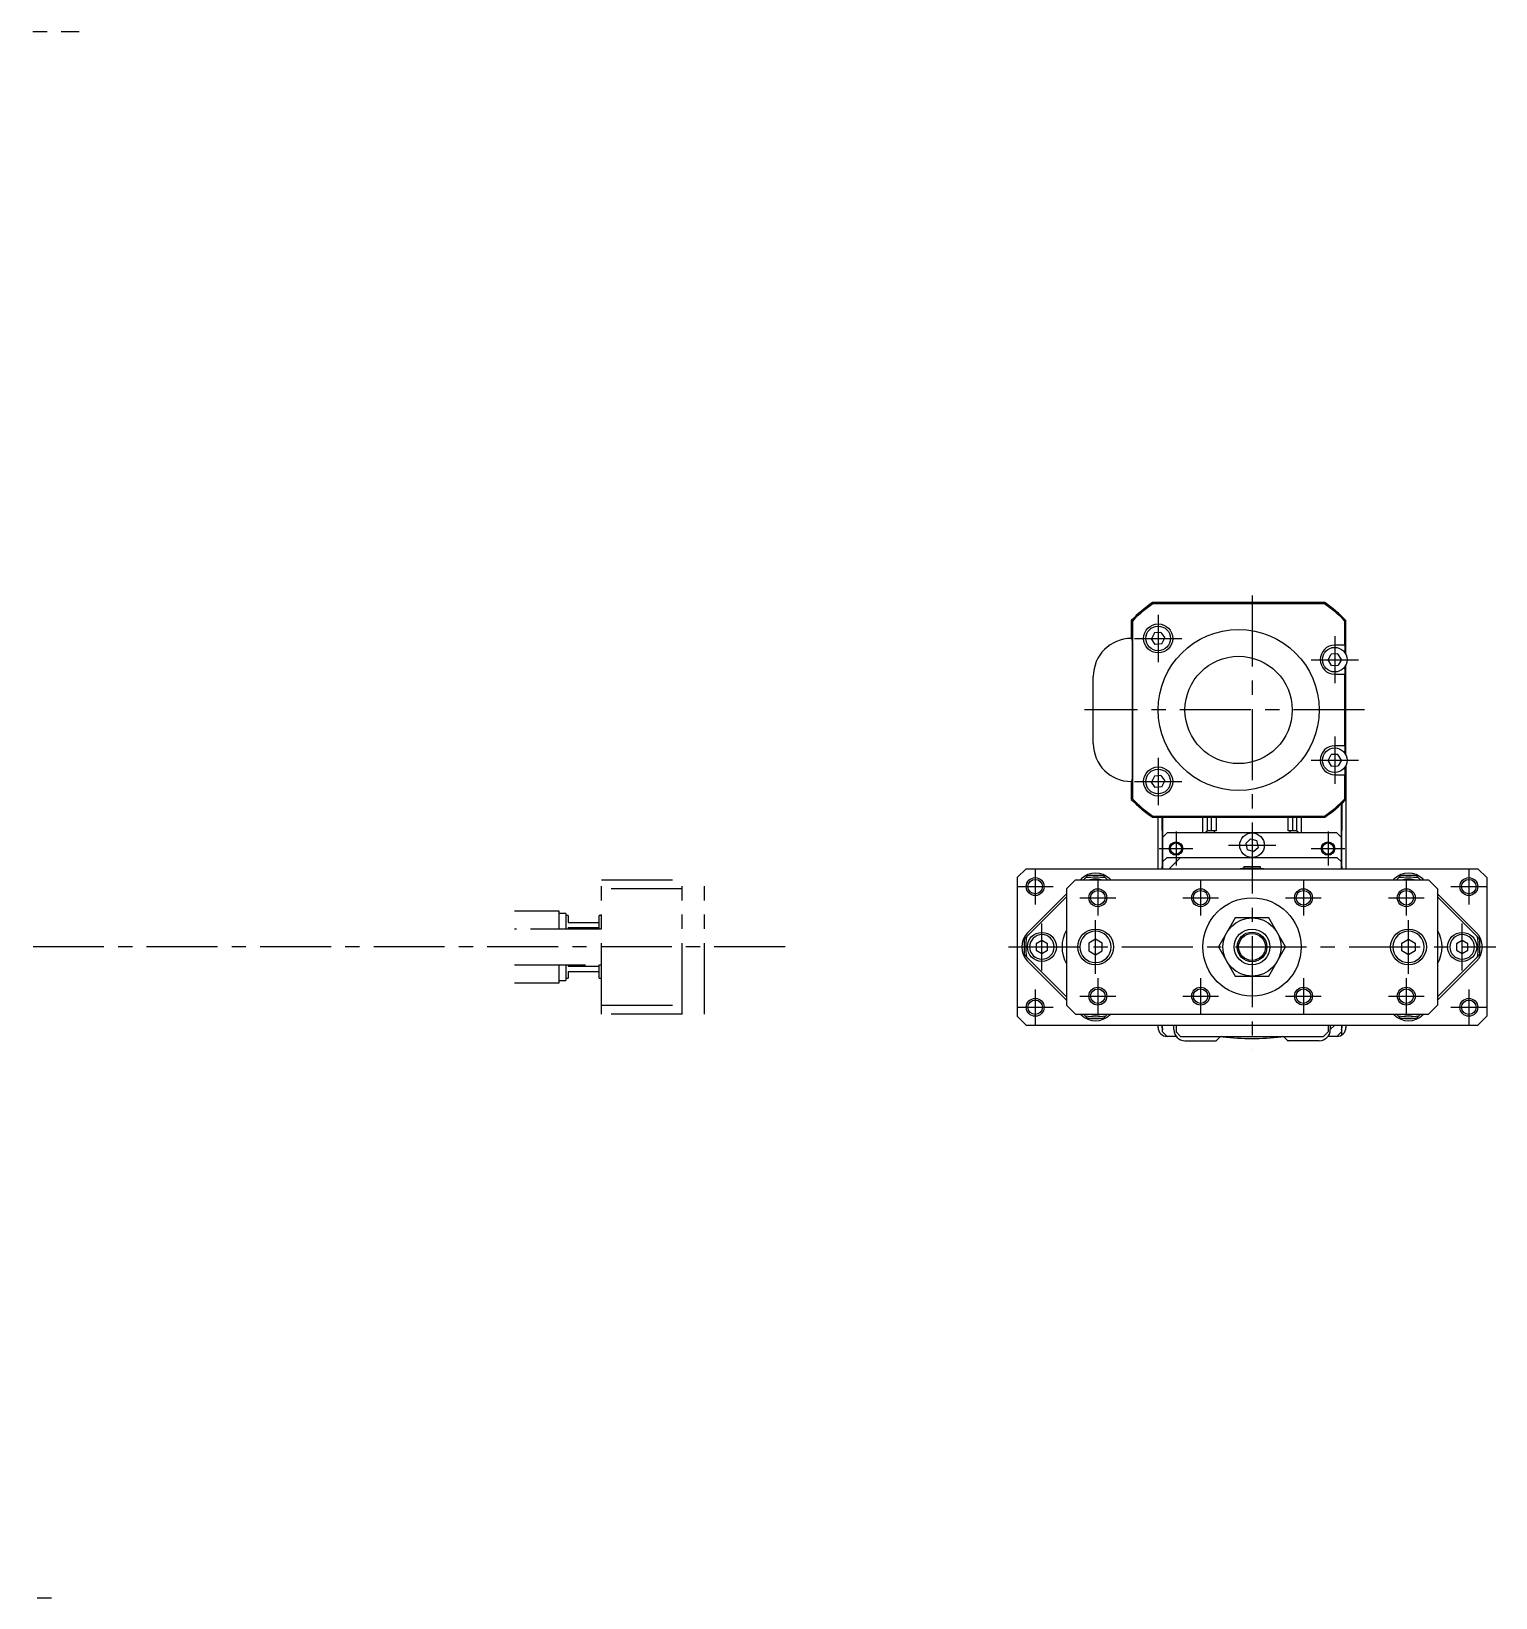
# Model space of a CAD drawing. Extents: x 0 to 976, y -8 to 455.
# Drawn here: x 648.5 to 976.1, y 52.5 to 402.8 of the extents above; entities that cross this region are included whole.
import ezdxf

# ---------------------------------------------------------------- set-up
doc = ezdxf.new("R2010")
doc.units = 0
doc.header["$LTSCALE"] = 0.5
doc.linetypes.add('CENTER', pattern=[50.8, 31.75, -6.35, 6.35, -6.35])
doc.linetypes.add('PHANTOM', pattern=[63.5, 31.75, -6.35, 6.35, -6.35, 6.35, -6.35])
for name, color, linetype in [('MSM_CENTER', 1, 'CENTER'), ('MSM_CONTINUOUS', 7, 'CONTINUOUS'), ('MSM_IMAGINARY', 6, 'PHANTOM'), ('MSM_NARROW', 5, 'CONTINUOUS')]:
    doc.layers.add(name, color=color, linetype=linetype)

msp = doc.modelspace()

# ---------------------------------------------------------------- linework, layer by layer
at = {"layer": 'MSM_CENTER'}
for p, q in [((299.63, 402.82), (659.21, 402.82)), ((921.58, 276.65), (921.58, 175.04)), ((900.58, 272.33), (900.58, 261.75)), ((895.29, 267.04), (905.87, 267.04)), ((940.08, 267.58), (940.08, 257)), ((934.79, 262.29), (945.37, 262.29)), ((946.74, 251.04), (884.11, 251.04)), ((940.08, 245.08), (940.08, 234.5)), ((900.58, 240.33), (900.58, 229.75)), ((934.79, 239.79), (945.37, 239.79)), ((895.29, 235.04), (905.87, 235.04)), ((904.58, 223.83), (904.58, 216.25)), ((916.29, 220.79), (926.87, 220.79)), ((938.58, 223.83), (938.58, 216.25)), ((900.79, 220.04), (908.37, 220.04)), ((934.79, 220.04), (942.37, 220.04)), ((873.08, 215.54), (873.08, 207.54)), ((970.08, 215.54), (970.08, 207.54)), ((869.08, 211.54), (877.08, 211.54)), ((887.08, 213.04), (887.08, 205.04)), ((910.08, 213.04), (910.08, 205.04)), ((933.08, 213.04), (933.08, 205.04)), ((956.08, 213.04), (956.08, 205.04)), ((966.08, 211.54), (974.08, 211.54)), ((883.08, 209.04), (891.08, 209.04)), ((906.08, 209.04), (914.08, 209.04)), ((929.08, 209.04), (937.08, 209.04)), ((952.08, 209.04), (960.08, 209.04)), ((874.58, 192.79), (874.58, 203.29)), ((886.58, 192.04), (886.58, 204.04)), ((956.58, 192.04), (956.58, 204.04)), ((968.58, 192.79), (968.58, 203.29)), ((817.18, 198.04), (299.06, 198.04)), ((867.08, 198.04), (976.08, 198.04)), ((887.08, 191.04), (887.08, 183.04)), ((910.08, 191.04), (910.08, 183.04)), ((933.08, 191.04), (933.08, 183.04)), ((956.08, 191.04), (956.08, 183.04)), ((873.08, 188.54), (873.08, 180.54)), ((883.08, 187.04), (891.08, 187.04)), ((906.08, 187.04), (914.08, 187.04)), ((929.08, 187.04), (937.08, 187.04)), ((952.08, 187.04), (960.08, 187.04)), ((970.08, 188.54), (970.08, 180.54)), ((869.08, 184.54), (877.08, 184.54)), ((966.08, 184.54), (974.08, 184.54)), ((300.58, 52.5), (655.12, 52.5))]:
    msp.add_line(p, q, dxfattribs=at)
at = {"layer": 'MSM_CONTINUOUS'}
for p, q in [((899.38, 274.78), (899.3, 275.04)), ((937.86, 275.04), (899.3, 275.04)), ((937.78, 274.78), (899.38, 274.78)), ((937.78, 274.78), (937.86, 275.04)), ((894.84, 270.94), (894.58, 271.04)), ((894.58, 271.04), (894.58, 267.04)), ((894.84, 270.94), (894.84, 231.15)), ((942.32, 270.94), (942.58, 271.04)), ((942.32, 265.54), (942.32, 270.94)), ((942.58, 263.44), (942.58, 271.04)), ((894.58, 267.04), (894.74, 267.04)), ((894.76, 266.54), (894.76, 235.54)), ((899.74, 268.26), (899.11, 266.92)), ((899.95, 265.7), (899.11, 266.92)), ((901.21, 268.38), (899.74, 268.26)), ((901.21, 268.38), (902.05, 267.16)), ((901.42, 265.83), (902.05, 267.16)), ((901.42, 265.83), (899.95, 265.7)), ((938.6, 262.25), (939.31, 263.55)), ((940.78, 263.59), (939.31, 263.55)), ((942.38, 265.54), (940.08, 265.54)), ((941.56, 262.33), (940.78, 263.59)), ((942.38, 263.8), (942.38, 265.54)), ((939.38, 260.99), (938.6, 262.25)), ((939.38, 260.99), (940.85, 261.03)), ((941.56, 262.33), (940.85, 261.03)), ((942.38, 259.04), (942.38, 260.78)), ((942.58, 240.94), (942.58, 261.15)), ((886.08, 243.54), (886.08, 258.54)), ((940.08, 259.04), (942.38, 259.04)), ((942.32, 243.04), (942.32, 259.04)), ((942.38, 243.04), (940.08, 243.04)), ((942.38, 241.3), (942.38, 243.04)), ((938.6, 239.75), (939.31, 241.05)), ((939.38, 238.49), (938.6, 239.75)), ((940.78, 241.09), (939.31, 241.05)), ((939.38, 238.49), (940.85, 238.53)), ((941.56, 239.83), (940.78, 241.09)), ((941.56, 239.83), (940.85, 238.53)), ((942.38, 236.54), (942.38, 238.28)), ((942.58, 238.65), (942.58, 215.54)), ((894.58, 235.04), (894.58, 231.04)), ((894.74, 235.04), (894.58, 235.04)), ((899.74, 236.26), (899.11, 234.92)), ((899.95, 233.7), (899.11, 234.92)), ((901.21, 236.38), (899.74, 236.26)), ((901.21, 236.38), (902.05, 235.16)), ((901.42, 233.83), (902.05, 235.16)), ((940.08, 236.54), (942.38, 236.54)), ((942.32, 231.15), (942.32, 236.54)), ((901.42, 233.83), (899.95, 233.7)), ((894.84, 231.15), (894.58, 231.04)), ((941.58, 215.54), (941.58, 230.04)), ((941.66, 230.12), (941.66, 224.08)), ((941.68, 215.54), (941.68, 230.14)), ((942.32, 231.15), (942.58, 231.04)), ((899.38, 227.3), (899.3, 227.04)), ((899.3, 227.04), (937.86, 227.04)), ((899.38, 227.3), (937.78, 227.3)), ((900.58, 215.54), (900.58, 227.04)), ((901.48, 227.04), (901.48, 215.54)), ((901.5, 224.08), (901.5, 227.04)), ((901.58, 227.04), (901.58, 215.54)), ((910.58, 223.54), (910.58, 227.04)), ((911.53, 227.04), (911.53, 224.04)), ((912.53, 224.04), (912.53, 227.04)), ((913.53, 227.04), (913.53, 224.04)), ((929.63, 224.04), (929.63, 227.04)), ((930.63, 227.04), (930.63, 224.04)), ((931.63, 224.04), (931.63, 227.04)), ((932.58, 227.04), (932.58, 223.54)), ((937.78, 227.3), (937.86, 227.04)), ((901.54, 224.04), (901.5, 224.08)), ((901.58, 224.08), (901.5, 224.08)), ((901.54, 216.04), (901.54, 224.04)), ((901.54, 224.04), (901.58, 224.04)), ((902.58, 223.54), (901.58, 222.54)), ((940.58, 223.54), (902.58, 223.54)), ((911.03, 223.54), (911.53, 224.04)), ((913.53, 224.04), (911.53, 224.04)), ((913.08, 224.04), (913.08, 223.54)), ((920.16, 221.21), (921.23, 222.23)), ((920.16, 221.21), (920.51, 219.77)), ((921.23, 222.23), (922.65, 221.81)), ((923, 220.38), (922.65, 221.81)), ((931.63, 224.04), (929.63, 224.04)), ((930.08, 223.54), (930.08, 224.04)), ((931.63, 224.04), (932.13, 223.54)), ((941.58, 222.54), (940.58, 223.54)), ((941.66, 224.08), (941.58, 224.08)), ((941.58, 224.04), (941.62, 224.04)), ((941.66, 224.08), (941.62, 224.04)), ((941.62, 224.04), (941.62, 216.04)), ((902.58, 218.04), (901.58, 217.04)), ((902.58, 218.04), (940.58, 218.04)), ((905.58, 218.04), (903.08, 215.54)), ((921.93, 219.36), (920.51, 219.77)), ((921.93, 219.36), (923, 220.38)), ((940.58, 218.04), (941.58, 217.04)), ((871.08, 215.54), (869.08, 213.54)), ((871.08, 215.54), (972.08, 215.54)), ((883.9, 213.04), (884.8, 213.94)), ((889.26, 213.04), (888.36, 213.94)), ((901.5, 216), (901.54, 216.04)), ((901.5, 215.54), (901.5, 216)), ((901.5, 216), (901.58, 216)), ((901.54, 216.04), (901.58, 216.04)), ((919.78, 215.64), (918.91, 215.54)), ((919.78, 216.04), (919.78, 215.64)), ((919.78, 216.04), (923.38, 216.04)), ((919.78, 215.64), (923.38, 215.64)), ((923.38, 216.04), (923.38, 215.64)), ((923.38, 215.64), (924.17, 215.55)), ((941.62, 216.04), (941.58, 216.04)), ((941.58, 216), (941.66, 216)), ((941.62, 216.04), (941.66, 216)), ((941.66, 216), (941.66, 215.54)), ((953.9, 213.04), (954.8, 213.94)), ((959.26, 213.04), (958.36, 213.94)), ((972.08, 215.54), (974.08, 213.54)), ((869.08, 213.54), (869.08, 182.54)), ((880.08, 211.04), (882.08, 213.04)), ((880.08, 211.04), (880.08, 185.04)), ((882.08, 213.04), (961.08, 213.04)), ((883.2, 213.04), (883.4, 213.24)), ((889.76, 213.24), (889.97, 213.04)), ((953.2, 213.04), (953.4, 213.24)), ((959.97, 213.04), (959.76, 213.24)), ((963.08, 211.04), (961.08, 213.04)), ((963.08, 211.04), (963.08, 185.04)), ((974.08, 213.54), (974.08, 182.54)), ((870.68, 199.82), (880.08, 209.22)), ((871.38, 201.22), (880.08, 209.93)), ((971.78, 201.22), (963.08, 209.93)), ((972.48, 199.82), (963.08, 209.22)), ((917.83, 204.54), (914.08, 198.04)), ((925.33, 204.54), (917.83, 204.54)), ((929.09, 198.04), (925.33, 204.54)), ((886.58, 199.77), (885.08, 198.91)), ((888.08, 198.91), (886.58, 199.77)), ((955.08, 198.91), (956.58, 199.77)), ((956.58, 199.77), (958.08, 198.91)), ((880.08, 186.86), (870.68, 196.27)), ((874.58, 199.49), (873.33, 198.76)), ((873.33, 198.76), (873.33, 197.32)), ((873.33, 197.32), (874.58, 196.6)), ((875.83, 198.76), (874.58, 199.48)), ((874.58, 196.6), (875.83, 197.32)), ((875.83, 197.32), (875.83, 198.76)), ((885.08, 198.91), (885.08, 197.18)), ((885.08, 197.18), (886.58, 196.31)), ((886.58, 196.31), (888.08, 197.18)), ((888.08, 197.18), (888.08, 198.91)), ((914.08, 198.04), (917.83, 191.54)), ((925.33, 191.54), (929.09, 198.04)), ((955.08, 197.18), (955.08, 198.91)), ((956.58, 196.31), (955.08, 197.18)), ((958.08, 197.18), (956.58, 196.31)), ((958.08, 198.91), (958.08, 197.18)), ((963.08, 186.86), (972.48, 196.27)), ((968.58, 199.49), (967.33, 198.76)), ((967.33, 198.76), (967.33, 197.32)), ((967.33, 197.32), (968.58, 196.6)), ((969.83, 198.76), (968.58, 199.48)), ((968.58, 196.6), (969.83, 197.32)), ((969.83, 197.32), (969.83, 198.76)), ((871.38, 194.86), (880.08, 186.16)), ((971.78, 194.86), (963.08, 186.16)), ((917.83, 191.54), (925.33, 191.54)), ((871.08, 180.54), (869.08, 182.54)), ((882.08, 183.04), (880.08, 185.04)), ((882.08, 183.04), (961.08, 183.04)), ((883.2, 183.04), (883.4, 182.84)), ((884.8, 182.14), (883.9, 183.04)), ((888.36, 182.14), (889.26, 183.04)), ((889.76, 182.84), (889.97, 183.04)), ((953.2, 183.04), (953.4, 182.84)), ((954.8, 182.14), (953.9, 183.04)), ((958.36, 182.14), (959.26, 183.04)), ((959.97, 183.04), (959.76, 182.84)), ((961.08, 183.04), (963.08, 185.04)), ((972.08, 180.54), (974.08, 182.54)), ((871.08, 180.54), (972.08, 180.54)), ((900.58, 180.04), (900.58, 180.54)), ((901.48, 180.54), (901.48, 179.94)), ((901.5, 179.96), (901.5, 180.54)), ((901.58, 179.04), (901.58, 180.54)), ((902.58, 178.04), (901.58, 179.04)), ((904.08, 179.54), (904.08, 180.54)), ((904.58, 180.54), (904.58, 179.04)), ((904.58, 179.04), (905.58, 178.04)), ((938.58, 179.04), (937.58, 178.04)), ((938.58, 180.54), (938.58, 179.04)), ((939.08, 180.54), (939.08, 179.54)), ((939.08, 179.54), (940.08, 180.54)), ((940.58, 178.04), (941.58, 179.04)), ((941.58, 180.54), (941.58, 178.31)), ((941.66, 180.54), (941.66, 179.96)), ((941.68, 179.94), (941.68, 180.54)), ((942.58, 180.54), (942.58, 180.04)), ((904.58, 178.04), (902.58, 178.04)), ((905.58, 178.04), (937.58, 178.04)), ((906.58, 177.04), (913.5, 177.04)), ((913.64, 177.1), (914.22, 177.68)), ((929.52, 177.1), (928.94, 177.68)), ((936.58, 177.04), (929.66, 177.04)), ((940.58, 178.04), (938.58, 178.04))]:
    msp.add_line(p, q, dxfattribs=at)
for centre, radius in [((900.58, 267.04), 3.25), ((900.58, 267.04), 2.75), ((918.58, 251.04), 18), ((918.58, 251.04), 12), ((940.08, 262.29), 2.75), ((940.08, 239.79), 2.75), ((900.58, 235.04), 3.25), ((900.58, 235.04), 2.75), ((904.58, 220.04), 1.25), ((921.58, 220.79), 2.75), ((938.58, 220.04), 1.25), ((873.08, 211.54), 1.62), ((887.08, 209.04), 1.62), ((910.08, 209.04), 1.62), ((933.08, 209.04), 1.62), ((956.08, 209.04), 1.62), ((970.08, 211.54), 1.62), ((921.58, 198.04), 11), ((921.58, 198.04), 6.5), ((874.58, 198.04), 3.25), ((886.58, 198.04), 4), ((921.58, 198.04), 4), ((921.58, 198.04), 3), ((956.58, 198.04), 4), ((968.58, 198.04), 3.25), ((873.08, 184.54), 1.62), ((887.08, 187.04), 1.62), ((910.08, 187.04), 1.62), ((933.08, 187.04), 1.62), ((956.08, 187.04), 1.62), ((970.08, 184.54), 1.62)]:
    msp.add_circle(centre, radius, dxfattribs=at)
for centre, radius, start, end in [((915.58, 251.04), 29, 124.1484, 136.3972), ((915.58, 251.04), 28.74, 124.3082, 136.189), ((921.58, 251.04), 28.74, 43.811, 55.6918), ((921.58, 251.04), 29, 43.6028, 55.8516), ((894.58, 258.54), 8.5, 90, 180), ((889.57, 266.66), 5.19, 358.6775, 4.2012), ((940.08, 262.29), 3.25, 90, 270), ((894.58, 243.54), 8.5, 180, 270), ((940.08, 239.79), 3.25, 90, 270), ((889.77, 235.42), 4.99, 355.6861, 1.4352), ((915.58, 251.04), 29, 223.6028, 235.8515), ((915.58, 251.04), 28.74, 223.8112, 235.6916), ((921.58, 251.04), 28.74, 304.3084, 316.1888), ((921.58, 251.04), 29, 304.1485, 316.3972), ((886.58, 210.06), 4.5, 45, 135), ((886.58, 198.04), 16, 83.6248, 96.3752), ((956.58, 210.06), 4.5, 45, 135), ((956.58, 198.04), 16, 83.6248, 96.3752), ((886.58, 198.04), 15.6, 81.7473, 98.2527), ((886.58, 210.04), 3.25, 67.3801, 112.6199), ((956.58, 198.04), 15.6, 81.7473, 98.2527), ((956.58, 210.04), 3.25, 67.3801, 112.6199), ((874.56, 198.04), 4.5, 135, 225), ((886.58, 198.04), 16, 173.6248, 186.3752), ((886.58, 198.04), 15.6, 171.7473, 188.2527), ((874.58, 198.04), 2.75, 0, 359.9997), ((886.58, 198.04), 7.5, 150.0736, 209.9264), ((886.58, 198.04), 3.5, 0, 359.9997), ((956.58, 198.04), 3.5, 180.0003, 180), ((956.58, 198.04), 7.5, 330.0736, 29.9264), ((968.58, 198.04), 2.75, 0, 359.9997), ((968.6, 198.04), 4.5, 315, 45), ((956.58, 198.04), 15.6, 351.7473, 8.2527), ((956.58, 198.04), 16, 353.6248, 6.3752), ((886.58, 186.02), 4.5, 225, 315), ((886.58, 198.04), 15.6, 261.7473, 278.2527), ((886.58, 186.04), 3.25, 247.3801, 292.6199), ((956.58, 186.02), 4.5, 225, 315), ((956.58, 198.04), 15.6, 261.7473, 278.2527), ((956.58, 186.04), 3.25, 247.3801, 292.6199), ((886.58, 198.04), 16, 263.6248, 276.3752), ((902.58, 180.04), 2, 179.9933, 270.0067), ((902.48, 179.94), 1, 179.9991, 205.8428), ((902.5, 179.96), 0.999, 179.9886, 202.7536), ((906.58, 179.54), 2.5, 180, 270), ((936.58, 179.54), 2.5, 270, 0), ((940.58, 180.04), 2, 269.9737, 0.0067), ((940.66, 179.96), 0.999, 337.2464, 0), ((940.68, 179.94), 1, 334.1572, 0.0009), ((956.58, 198.04), 16, 263.6248, 276.3752), ((913.5, 177.24), 0.2, 270, 315), ((914.93, 176.98), 1, 82.5074, 135), ((921.58, 227.54), 50, 262.5074, 277.4926), ((928.23, 176.98), 1, 45, 97.4926), ((929.66, 177.24), 0.2, 225, 270)]:
    msp.add_arc(centre, radius, start, end, dxfattribs=at)
at = {"layer": 'MSM_IMAGINARY'}
for p, q in [((776.08, 183.04), (776.08, 213.04)), ((776.08, 213.04), (794.08, 213.04)), ((794.08, 211.04), (776.08, 211.04)), ((794.08, 183.04), (794.08, 213.04)), ((799.08, 183.04), (799.08, 213.04)), ((766.58, 206.04), (756.58, 206.04)), ((766.58, 202.04), (766.58, 206.04)), ((768.08, 205.54), (766.58, 205.54)), ((768.08, 205.54), (768.08, 202.04)), ((768.58, 205.04), (768.08, 205.04)), ((768.58, 205.04), (768.58, 203.54)), ((768.58, 203.54), (775.58, 203.54)), ((776.08, 205.04), (775.58, 205.04)), ((775.58, 202.04), (775.58, 205.04)), ((776.08, 202.04), (756.58, 202.04)), ((768.58, 202.37), (775.58, 202.37)), ((768.58, 202.37), (768.58, 202.04)), ((756.58, 194.04), (776.08, 194.04)), ((766.58, 190.04), (766.58, 194.04)), ((768.08, 194.04), (768.08, 190.54)), ((768.58, 194.04), (768.58, 193.71)), ((768.58, 193.71), (775.58, 193.71)), ((775.58, 191.04), (775.58, 194.04)), ((756.58, 190.04), (766.58, 190.04)), ((766.58, 190.54), (768.08, 190.54)), ((768.08, 191.04), (768.58, 191.04)), ((768.58, 192.54), (775.58, 192.54)), ((768.58, 192.54), (768.58, 191.04)), ((775.58, 191.04), (776.08, 191.04)), ((776.08, 185.04), (794.08, 185.04)), ((794.08, 183.04), (776.08, 183.04))]:
    msp.add_line(p, q, dxfattribs=at)
at = {"layer": 'MSM_NARROW'}
for centre, radius in [((904.58, 220.04), 1.5), ((938.58, 220.04), 1.5), ((873.08, 211.54), 2), ((887.08, 209.04), 2), ((910.08, 209.04), 2), ((933.08, 209.04), 2), ((956.08, 209.04), 2), ((970.08, 211.54), 2), ((921.58, 198.04), 3.32), ((873.08, 184.54), 2), ((887.08, 187.04), 2), ((910.08, 187.04), 2), ((933.08, 187.04), 2), ((956.08, 187.04), 2), ((970.08, 184.54), 2)]:
    msp.add_circle(centre, radius, dxfattribs=at)

doc.saveas('drawing.dxf')
